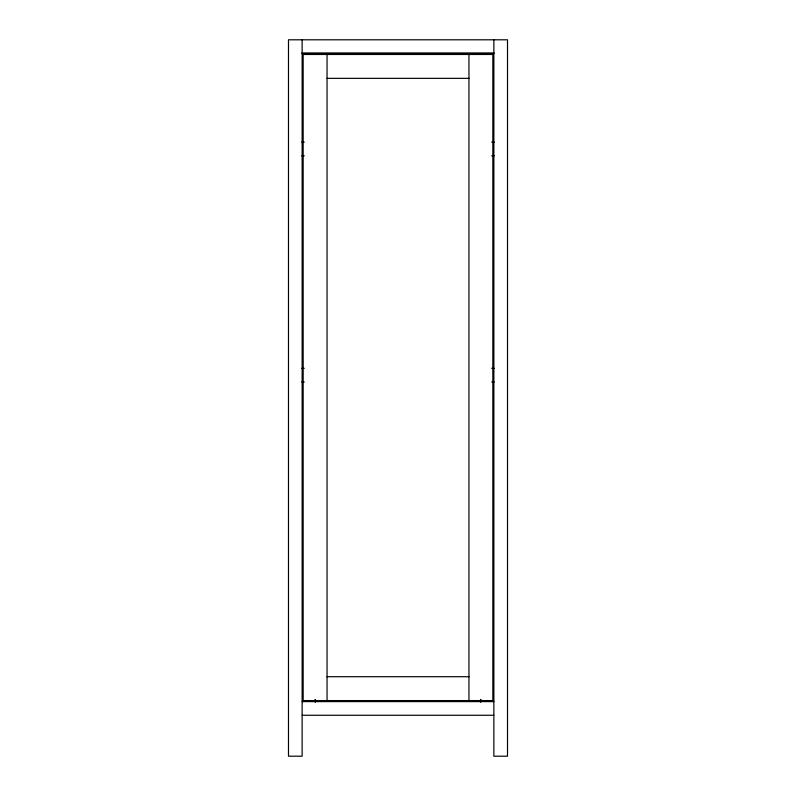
<?xml version="1.0" encoding="UTF-8"?>
<svg xmlns="http://www.w3.org/2000/svg" width="796" height="796" viewBox="0 0 796 796"><rect width="100%" height="100%" fill="white"/><g stroke="black" fill="none" stroke-linecap="round" stroke-linejoin="round"><path stroke-width="1.19" d="M301.793 53.103L494.207 53.103M302.142 53.441L493.858 53.441M327.047 78.346L468.953 78.346M301.793 142.146L304.281 142.146M491.719 142.146L494.207 142.146M301.793 155.787L304.281 155.787M491.719 155.787L494.207 155.787M301.793 368.319L304.281 368.319M491.719 368.319L494.207 368.319M301.793 381.971L304.281 381.971M491.719 381.971L494.207 381.971M327.047 676.709L468.953 676.709M316.47 700.938L479.53 700.938M302.142 701.614L493.858 701.614M302.142 715.266L493.858 715.266M493.858 39.8L493.858 756.2L507.51 756.2L507.51 39.8L288.49 39.8L288.49 756.2L302.142 756.2L302.142 39.8M480.893 699.475L480.893 701.963M480.555 699.475L480.555 701.963M468.953 54.466L468.953 700.589M327.047 54.466L327.047 700.589M315.445 699.475L315.445 701.963M315.107 699.475L315.107 701.963M492.833 54.466L303.167 54.466L303.167 700.589L492.833 700.589L492.833 54.466"/></g></svg>
